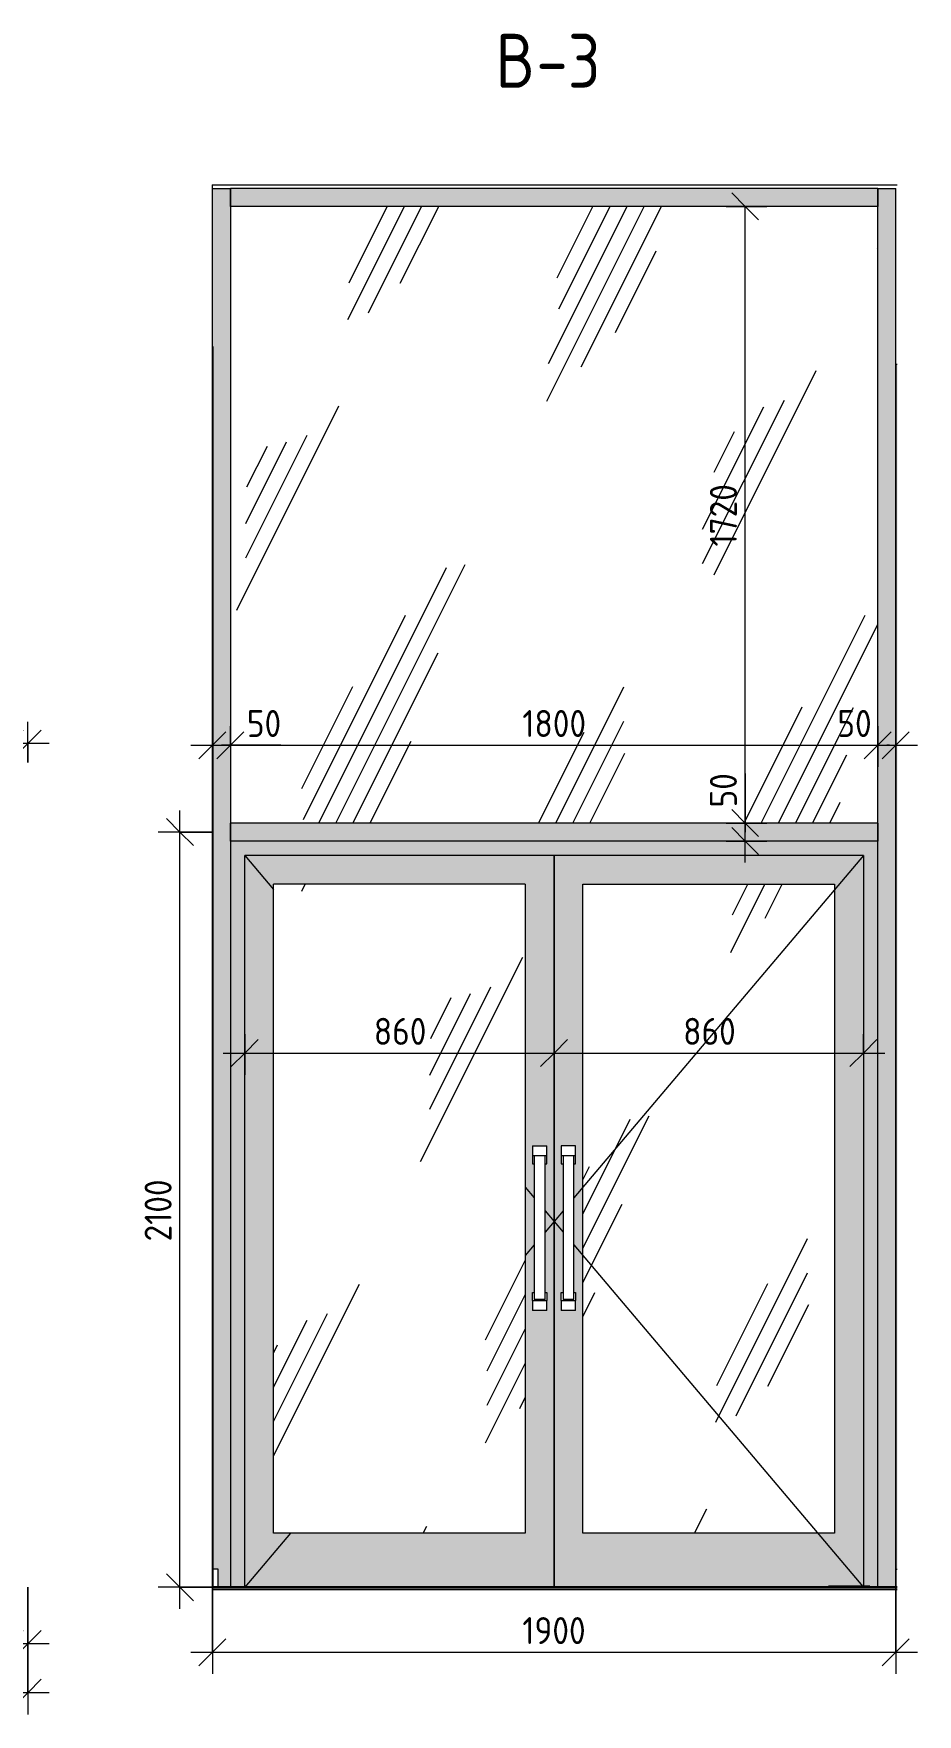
# Model space of a CAD drawing. Header units: millimetres. Extents: x 15267 to 38338, y 3838 to 18333.
# Drawn here: x 35881 to 38338, y 3847 to 8520 of the extents above; entities that cross this region are included whole.
import ezdxf

# ---------------------------------------------------------------- set-up
doc = ezdxf.new("R2010")
doc.units = ezdxf.units.MM
for name, color, linetype, lineweight in [('A-ANNO-DIMS', 7, 'Continuous', 9), ('A-ANNO-DIMS-50', 7, 'Continuous', 9), ('A-DOOR', 7, 'Continuous', 9), ('A-FLOR', 7, 'Continuous', 9), ('A-GENM', 7, 'Continuous', 9), ('A-GLAZ-CURT', 7, 'Continuous', 9), ('A-GLAZ-CWMG', 7, 'Continuous', 9), ('A-WALL-PATT', 7, 'Continuous', 9), ('G-ANNO-TEXT', 7, 'Continuous', 9), ('I-WALL', 7, 'Continuous', 9)]:
    doc.layers.add(name, color=color, linetype=linetype, lineweight=lineweight)
for name, color, linetype, lineweight, true_color in [('A-DOOR-GLAZ', 7, 'Continuous', 9, 0x8080ff), ('A-FLOR-1', 7, 'Continuous', 9, 0x787878), ('A-FLOR-FNSH-1', 7, 'Continuous', 25, 0x3c3c3c), ('A-WALL-FNSH-1', 7, 'Continuous', 25, 0x3c3c3c)]:
    doc.layers.add(name, color=color, linetype=linetype, lineweight=lineweight, true_color=true_color)
doc.styles.add('GOST Common', font='GOST_Common.ttf', dxfattribs={"width": 0.9, "height": 150})
doc.styles.add('ISOCPEUR', font='isocpeur.ttf', dxfattribs={"width": 0.9, "height": 75})
doc.dimstyles.new('ISO-1_5', dxfattribs={"dimscale": 304.8, "dimtxt": 74.698588, "dimasz": 0.246063, "dimexe": 0.19685, "dimexo": 0, "dimgap": 0, "dimtad": 1, "dimdec": 0, "dimrnd": 10, "dimzin": 0, "dimdsep": 46, "dimtxsty": 'ISOCPEUR', "dimblk1": 'OBLIQUE', "dimblk2": 'OBLIQUE', "dimsah": 1, "dimcen": 0.09, "dimdle": 0.19685, "dimazin": 0, "dimtfac": 1, "dimtdec": 4, "dimtix": 1, "dimtmove": 0, "dimatfit": 3, "dimfxl": 1, "dimtvp": 1, "dimtolj": 1, "dimtzin": 0, "dimarcsym": 2})
doc.dimstyles.new('ISO-1_5_1', dxfattribs={"dimscale": 304.8, "dimtxt": 74.698588, "dimasz": 0.246063, "dimexe": 0.19685, "dimexo": 0, "dimgap": 0, "dimtad": 1, "dimdec": 0, "dimrnd": 10, "dimzin": 0, "dimdsep": 46, "dimtxsty": 'ISOCPEUR', "dimblk1": 'OBLIQUE', "dimblk2": 'OBLIQUE', "dimsah": 1, "dimcen": 0.09, "dimdle": 0.19685, "dimazin": 0, "dimtfac": 1, "dimtdec": 4, "dimtix": 1, "dimtmove": 1, "dimatfit": 3, "dimfxl": 1, "dimtvp": 1, "dimtolj": 1, "dimtzin": 0, "dimarcsym": 2})
pattern_1 = [(63.435, (12571.7, 63.5), (-511.17, 1533.5), [635, -381, 635, -381, -807.81]), (63.435, (12571.7, 63.5), (-511.17, 1533.5), [-2032, 254, -553.8]), (63.435, (12540, 95.2), (-511.17, 1533.5), [508, -635, 381, -381, -934.81]), (63.435, (12540, 95.2), (-511.17, 1533.5), [-1905, 444.5, -490.3]), (63.435, (12540, 190.5), (-511.17, 1533.5), [381, -762, 254, -381, -1061.8]), (63.435, (12540, 190.5), (-511.17, 1533.5), [-1778, 571.5, -490.3]), (63.435, (12635.2, 95.2), (-511.17, 1533.5), [381, -762, 317.5, -12809.3]), (63.435, (12730.5, 190.5), (-511.17, 1533.5), [190.5, -952.5, 127, -12999.8]), (63.435, (12571.7, 349.2), (-511.17, 1533.5), [127, -952.5, 127, -508, -1125.3]), (63.435, (12571.7, 349.2), (-511.17, 1533.5), [-1714.5, 317.5, -807.8]), (63.435, (13143.2, 254), (-511.17, 1533.5), [635, -952.5, 762, -503]), (63.435, (13143.2, 158.8), (-511.17, 1533.5), [889, -635, 952.5, -376]), (63.435, (13206.7, 190.5), (-511.17, 1533.5), [1016, -508, 762, -553.8]), (63.435, (13302, 285.8), (-511.17, 1533.5), [635, -889, 508, -807.8]), (63.435, (13206.7, 476.2), (-511.17, 1533.5), [317.5, -1270, 381, -871.3]), (63.435, (13397.2, 381), (-511.17, 1533.5), [254, -1270, 254, -1061.8])]

# ---------------------------------------------------------------- blocks, each defined once
blk = doc.blocks.new('Плинтус - Плинтус светлый _сад_-32863575-Отметка 5 - a')
at = {"layer": 'A-GENM'}
for p, q in [((13240, 4200), (13240, 4250)), ((13240, 4250), (13243.9, 4250))]:
    blk.add_line(p, q, dxfattribs=at)
blk = doc.blocks.new('Плинтус - Плинтус светлый _сад_-32863577-Отметка 5 - a')
at = {"layer": 'A-GENM'}
for p, q in [((11356, 4250), (11341, 4250)), ((11341, 4250), (11341, 4200)), ((11356, 4200), (11356, 4250)), ((11341, 4200), (11356, 4200))]:
    blk.add_line(p, q, dxfattribs=at)
blk = doc.blocks.new('Дверь_Витражная_остекление_ - ВВ-7 остекление-32349468-Отметка 5 - a')
at = {"layer": 'A-DOOR'}
blk.add_hatch(color=256, dxfattribs=at).paths.add_polyline_path([(11390, 4200), (11430, 4200), (11430, 6235), (13150, 6235), (13150, 4202), (13167.8, 4202), (13167.8, 4200), (13190, 4200), (13190, 6275), (11390, 6275), (11390, 4350)])
h = blk.add_hatch(color=256, dxfattribs=at)
h.paths.add_polyline_path([(11430, 4200), (11452.8, 4200), (11452.8, 4202), (12290, 4202), (12290, 6235), (11430, 6235), (11430, 4202)])
h.paths.add_polyline_path([(12210, 4350), (11510, 4350), (11510, 6155), (12210, 6155), (12210, 4682.5)])
h.paths.add_polyline_path([(12250, 4970), (12230, 4970), (12230, 5020), (12235, 5020), (12235, 5377.5), (12230, 5377.5), (12230, 5427.5), (12270, 5427.5), (12270, 5377.5), (12265, 5377.5), (12265, 5020), (12270, 5020), (12270, 4970), (12255.2, 4970)])
h = blk.add_hatch(color=256, dxfattribs=at)
h.paths.add_polyline_path([(12290, 4202), (13150, 4202), (13150, 6235), (12290, 6235), (12290, 4682.5)])
h.paths.add_polyline_path([(13070, 4350), (12370, 4350), (12370, 6155), (13070, 6155), (13070, 4682.5)])
h.paths.add_polyline_path([(12324.8, 4970), (12310, 4970), (12310, 5020), (12315, 5020), (12315, 5377.5), (12310, 5377.5), (12310, 5427.5), (12350, 5427.5), (12350, 5377.5), (12345, 5377.5), (12345, 5020), (12350, 5020), (12350, 4970), (12330, 4970)])
h = blk.add_hatch(dxfattribs=at)
h.set_pattern_fill('FP_4', color=256, style=0, pattern_type=2)
h.set_pattern_definition(pattern_1)
h.paths.add_polyline_path([(11510, 4350), (12210, 4350), (12210, 6155), (11510, 6155), (11510, 4682.5)])
h = blk.add_hatch(dxfattribs=at)
h.set_pattern_fill('FP_4', color=256, style=0, pattern_type=2)
h.set_pattern_definition(pattern_1)
h.paths.add_polyline_path([(12370, 4350), (13070, 4350), (13070, 6155), (12370, 6155), (12370, 4682.5)])
for p, q in [((11430, 4200), (11430, 6235)), ((12290, 6235), (11430, 6235)), ((11430, 6235), (11510, 6140.3)), ((12290, 6235), (12290, 4202)), ((13150, 6235), (12290, 6235)), ((12290, 4202), (12290, 6235)), ((13150, 6235), (12345, 5282.6)), ((13150, 6235), (13150, 4202)), ((12370, 4350), (12370, 6155)), ((12370, 6155), (13070, 6155)), ((13070, 6155), (13070, 4350)), ((12230, 5427.5), (12230, 5400)), ((12230, 5427.5), (12270, 5427.5)), ((12270, 5400), (12270, 5427.5)), ((12310, 5427.5), (12310, 5400)), ((12350, 5427.5), (12310, 5427.5)), ((12350, 5400), (12350, 5427.5)), ((12270, 5400), (12230, 5400)), ((12230, 5400), (12230, 5377.5)), ((12230, 5377.5), (12235, 5377.5)), ((12235, 5400), (12235, 5000)), ((12265, 5000), (12265, 5400)), ((12265, 5377.5), (12270, 5377.5)), ((12270, 5377.5), (12270, 5400)), ((12350, 5400), (12310, 5400)), ((12310, 5400), (12310, 5377.5)), ((12310, 5377.5), (12315, 5377.5)), ((12315, 5400), (12315, 5000)), ((12345, 5000), (12345, 5400)), ((12345, 5377.5), (12350, 5377.5)), ((12350, 5377.5), (12350, 5399.6)), ((12210, 5312.2), (12235, 5282.6)), ((12265, 5247.1), (12290, 5217.5)), ((12315, 5247.1), (12290, 5217.5)), ((12290, 5217.5), (12265, 5187.9)), ((12290, 5217.5), (12315, 5187.9)), ((12235, 5152.4), (12210, 5122.8)), ((12345, 5152.4), (13148.3, 4202)), ((12230, 4997.5), (12230, 5020)), ((12230, 5020), (12235, 5020)), ((12265, 5020), (12270, 5020)), ((12270, 5020), (12270, 4997.5)), ((12310, 4997.5), (12310, 5020)), ((12310, 5020), (12315, 5020)), ((12345, 5020), (12350, 5020)), ((12350, 5020), (12350, 4997.5)), ((12230, 4997.5), (12230, 4970)), ((12230, 4997.5), (12270, 4997.5)), ((12270, 4970), (12230, 4970)), ((12265, 5000), (12235, 5000)), ((12270, 4970), (12270, 4997.5)), ((12310, 4997.5), (12310, 4970)), ((12310, 4997.5), (12350, 4997.5)), ((12350, 4970), (12310, 4970)), ((12345, 5000), (12315, 5000)), ((12350, 4970), (12350, 4997.5)), ((11556.8, 4350), (11430, 4200)), ((13070, 4350), (12370, 4350))]:
    blk.add_line(p, q, dxfattribs=at)
at = {"layer": 'A-DOOR-GLAZ'}
for p, q in [((12210, 6155), (11510, 6155)), ((11510, 4350), (11510, 6155)), ((12210, 6155), (12210, 4350)), ((12210, 4350), (11510, 4350))]:
    blk.add_line(p, q, dxfattribs=at)
blk = doc.blocks.new('Прямоугольный импост - Импост структурный с накладкой - 160мм Темный-32310142-Отметка 5 - a')
at = {"layer": 'A-GLAZ-CWMG'}
blk.add_hatch(color=256, dxfattribs=at).paths.add_polyline_path([(11341, 4200), (11341, 4250), (11356, 4250), (11356, 4200), (11390, 4200), (11390, 6300), (11340, 6300), (11340, 4200)])
blk.add_line((11390, 6300), (11390, 4200), dxfattribs=at)
blk = doc.blocks.new('Прямоугольный импост - Импост структурный с накладкой - 160мм Темный-32470440-Отметка 5 - a')
at = {"layer": 'A-GLAZ-CWMG'}
blk.add_hatch(color=256, dxfattribs=at).paths.add_polyline_path([(13200, 6300), (13240, 6300), (13240, 8090), (13190, 8090), (13190, 6300)])
for p, q in [((13190, 8090), (13240, 8090)), ((13190, 6300), (13190, 8090)), ((13240, 6300), (13240, 8090))]:
    blk.add_line(p, q, dxfattribs=at)
blk = doc.blocks.new('Системная панель - Стекло - 40мм-32470441-Отметка 5 - a')
at = {"layer": 'A-GLAZ-CURT'}
h = blk.add_hatch(dxfattribs=at)
h.set_pattern_fill('FP_4', color=256, style=0, pattern_type=2)
h.set_pattern_definition(pattern_1)
h.paths.add_polyline_path([(11390, 6325), (13190, 6325), (13190, 8040), (11390, 8040), (11390, 7123.7)])
blk = doc.blocks.new('Прямоугольный импост - Импост структурный с накладкой - 160мм Темный-32470442-Отметка 5 - a')
at = {"layer": 'A-GLAZ-CWMG'}
blk.add_hatch(color=256, dxfattribs=at).paths.add_polyline_path([(11380, 6300), (11390, 6300), (11390, 8090), (11340, 8090), (11340, 6300)])
for p, q in [((11340, 8090), (11390, 8090)), ((11390, 8090), (11390, 6300))]:
    blk.add_line(p, q, dxfattribs=at)
blk = doc.blocks.new('Прямоугольный импост - Импост структурный с накладкой - 160мм Темный-32348142-Отметка 5 - a')
at = {"layer": 'A-GLAZ-CWMG'}
blk.add_hatch(color=256, dxfattribs=at).paths.add_polyline_path([(13240, 4200), (13240, 6300), (13190, 6300), (13190, 4200)])
for p, q in [((13190, 4200), (13190, 6300)), ((13240, 4200), (13240, 6300))]:
    blk.add_line(p, q, dxfattribs=at)
blk = doc.blocks.new('Прямоугольный импост - Импост структурный с накладкой - 160мм Темный-31920698-Отметка 5 - a')
at = {"layer": 'A-GLAZ-CWMG'}
blk.add_hatch(color=256, dxfattribs=at).paths.add_polyline_path([(13070, 6275), (13190, 6275), (13190, 6325), (11390, 6325), (11390, 6275), (12370, 6275)])
for p, q in [((11390, 6275), (11390, 6325)), ((13190, 6325), (11390, 6325)), ((13190, 6325), (13190, 6275)), ((13190, 6275), (11390, 6275))]:
    blk.add_line(p, q, dxfattribs=at)
blk = doc.blocks.new('Прямоугольный импост - Импост структурный с накладкой - 160мм Темный-31920696-Отметка 5 - a')
at = {"layer": 'A-GLAZ-CWMG'}
blk.add_hatch(color=256, dxfattribs=at).paths.add_polyline_path([(13190, 8040), (13190, 8090), (11390, 8090), (11390, 8040), (12291.6, 8040)])
for p, q in [((11390, 8040), (11390, 8090)), ((13190, 8090), (11390, 8090)), ((13190, 8090), (13190, 8040)), ((13190, 8040), (11390, 8040))]:
    blk.add_line(p, q, dxfattribs=at)
blk = doc.blocks.new('DIMBLOCK85-Отметка 4 - a')
at = {"layer": 'A-ANNO-DIMS-50'}
for p, q in [((35814, 6493.1), (35814, 6606.1)), ((35864.5, 6493.1), (35864.5, 6606.1)), ((35701.3, 6546.1), (35846.1, 6546.1)), ((35924.5, 6546.1), (35814, 6546.1)), ((35814, 6546.1), (35814, 6493.1)), ((35846.1, 6546.1), (35839.2, 6546.1)), ((35864.5, 6546.1), (35864.5, 6493.1))]:
    blk.add_line(p, q, dxfattribs=at)
at = {"layer": 'A-ANNO-DIMS-50', "lineweight": 20}
for p, q in [((35814, 6546.1), (35776.5, 6508.6)), ((35814, 6546.1), (35851.5, 6583.6)), ((35864.5, 6546.1), (35827, 6508.6)), ((35864.5, 6546.1), (35902, 6583.6))]:
    blk.add_line(p, q, dxfattribs=at)
at = {"layer": 'A-ANNO-DIMS-50', "color": 0, "insert": (35701.3, 6644.1), "char_height": 75, "width": 113.772, "attachment_point": 1, "line_spacing_factor": 1.149209, "style": 'ISOCPEUR'}
blk.add_mtext('50', dxfattribs=at)
blk = doc.blocks.new('_Oblique')
at = {"color": 0, "linetype": 'ByBlock', "lineweight": -2}
blk.add_line((-0.5, -0.5), (0.5, 0.5), dxfattribs=at)
blk = doc.blocks.new('DIMBLOCK92-Отметка 4 - a')
at = {"layer": 'A-ANNO-DIMS-50'}
for p, q in [((31314.5, 4200), (31314.5, 3846.5)), ((31314.5, 3906.5), (31314.5, 4200)), ((35864.5, 4200), (35864.5, 3846.5)), ((35864.5, 3906.5), (35864.5, 4200)), ((35924.5, 3906.5), (31254.5, 3906.5))]:
    blk.add_line(p, q, dxfattribs=at)
at = {"layer": 'A-ANNO-DIMS-50', "lineweight": 20}
for p, q in [((31314.5, 3906.5), (31352, 3944)), ((35864.5, 3906.5), (35902, 3944)), ((31314.5, 3906.5), (31277, 3869)), ((35864.5, 3906.5), (35827, 3869))]:
    blk.add_line(p, q, dxfattribs=at)
at = {"layer": 'A-ANNO-DIMS-50', "color": 0, "insert": (33491.1, 4004.5), "char_height": 75, "width": 236.162, "attachment_point": 1, "line_spacing_factor": 1.149209, "style": 'ISOCPEUR'}
blk.add_mtext('4550', dxfattribs=at)
blk = doc.blocks.new('DIMBLOCK99-Отметка 4 - a')
at = {"layer": 'A-ANNO-DIMS-50'}
for p, q in [((35814, 4200), (35814, 3982.7)), ((35814, 4042.7), (35814, 4200)), ((35864.5, 4200), (35864.5, 3982.7)), ((35864.5, 4042.7), (35864.5, 4200)), ((35692.5, 4042.7), (35837.3, 4042.7)), ((35924.5, 4042.7), (35814, 4042.7)), ((35837.3, 4042.7), (35839.2, 4042.7))]:
    blk.add_line(p, q, dxfattribs=at)
at = {"layer": 'A-ANNO-DIMS-50', "lineweight": 20}
for p, q in [((35814, 4042.7), (35851.5, 4080.2)), ((35864.5, 4042.7), (35902, 4080.2)), ((35814, 4042.7), (35776.5, 4005.2)), ((35864.5, 4042.7), (35827, 4005.2))]:
    blk.add_line(p, q, dxfattribs=at)
at = {"layer": 'A-ANNO-DIMS-50', "color": 0, "insert": (35692.5, 4140.7), "char_height": 75, "width": 113.772, "attachment_point": 1, "line_spacing_factor": 1.149209, "style": 'ISOCPEUR'}
blk.add_mtext('50', dxfattribs=at)
blk = doc.blocks.new('DIMBLOCK109-Отметка 5 - a')
at = {"layer": 'A-ANNO-DIMS-50'}
for p, q in [((36377.9, 4200), (36377.9, 3959.1)), ((36377.9, 4019.1), (36377.9, 4200)), ((38277.9, 4200), (38277.9, 3959.1)), ((38277.9, 4019.1), (38277.9, 4200)), ((36317.9, 4019.1), (38337.9, 4019.1))]:
    blk.add_line(p, q, dxfattribs=at)
at = {"layer": 'A-ANNO-DIMS-50', "lineweight": 20}
for p, q in [((36377.9, 4019.1), (36415.4, 4056.6)), ((38277.9, 4019.1), (38315.4, 4056.6)), ((36377.9, 4019.1), (36340.4, 3981.6)), ((38277.9, 4019.1), (38240.4, 3981.6))]:
    blk.add_line(p, q, dxfattribs=at)
at = {"layer": 'A-ANNO-DIMS-50', "color": 0, "insert": (37239.6, 4117), "char_height": 75, "width": 212.029, "attachment_point": 1, "line_spacing_factor": 1.149209, "style": 'ISOCPEUR'}
blk.add_mtext('1900', dxfattribs=at)
blk = doc.blocks.new('DIMBLOCK110-Отметка 5 - a')
at = {"layer": 'A-ANNO-DIMS-50'}
for p, q in [((36467.9, 5738.3), (36467.9, 5625.3)), ((36467.9, 5685.3), (36467.9, 5738.3)), ((37327.9, 5738.3), (37327.9, 5625.3)), ((37327.9, 5685.3), (37327.9, 5738.3)), ((36407.9, 5685.3), (37327.9, 5685.3))]:
    blk.add_line(p, q, dxfattribs=at)
at = {"layer": 'A-ANNO-DIMS-50', "lineweight": 20}
for p, q in [((36467.9, 5685.3), (36505.4, 5722.8)), ((37327.9, 5685.3), (37365.4, 5722.8)), ((36467.9, 5685.3), (36430.4, 5647.8)), ((37327.9, 5685.3), (37290.4, 5647.8))]:
    blk.add_line(p, q, dxfattribs=at)
at = {"layer": 'A-ANNO-DIMS-50', "color": 0, "insert": (36826.8, 5783.3), "char_height": 75, "width": 170.658, "attachment_point": 1, "line_spacing_factor": 1.149209, "style": 'ISOCPEUR'}
blk.add_mtext('860', dxfattribs=at)
blk = doc.blocks.new('DIMBLOCK111-Отметка 5 - a')
at = {"layer": 'A-ANNO-DIMS-50'}
for p, q in [((37327.9, 5738.3), (37327.9, 5625.3)), ((37327.9, 5685.3), (37327.9, 5738.3)), ((38187.9, 5738.3), (38187.9, 5625.3)), ((38187.9, 5685.3), (38187.9, 5738.3)), ((37327.9, 5685.3), (38247.9, 5685.3))]:
    blk.add_line(p, q, dxfattribs=at)
at = {"layer": 'A-ANNO-DIMS-50', "lineweight": 20}
for p, q in [((37327.9, 5685.3), (37365.4, 5722.8)), ((38187.9, 5685.3), (38225.4, 5722.8)), ((37327.9, 5685.3), (37290.4, 5647.8)), ((38187.9, 5685.3), (38150.4, 5647.8))]:
    blk.add_line(p, q, dxfattribs=at)
at = {"layer": 'A-ANNO-DIMS-50', "color": 0, "insert": (37686.8, 5783.3), "char_height": 75, "width": 170.658, "attachment_point": 1, "line_spacing_factor": 1.149209, "style": 'ISOCPEUR'}
blk.add_mtext('860', dxfattribs=at)
blk = doc.blocks.new('DIMBLOCK112-Отметка 5 - a')
at = {"layer": 'A-ANNO-DIMS-50'}
for p, q in [((36287.5, 4140), (36287.5, 6360)), ((36377.9, 6300), (36227.5, 6300)), ((36287.5, 6300), (36377.9, 6300)), ((36377.9, 4200), (36227.5, 4200)), ((36287.5, 4200), (36377.9, 4200))]:
    blk.add_line(p, q, dxfattribs=at)
at = {"layer": 'A-ANNO-DIMS-50', "lineweight": 20}
for p, q in [((36287.5, 6300), (36250, 6337.5)), ((36287.5, 6300), (36325, 6262.5)), ((36287.5, 4200), (36250, 4237.5)), ((36287.5, 4200), (36325, 4162.5))]:
    blk.add_line(p, q, dxfattribs=at)
at = {"layer": 'A-ANNO-DIMS-50', "color": 0, "insert": (36189.6, 5161.7), "char_height": 75, "width": 212.029, "attachment_point": 1, "rotation": 90, "line_spacing_factor": 1.149209, "style": 'ISOCPEUR'}
blk.add_mtext('2100', dxfattribs=at)
blk = doc.blocks.new('DIMBLOCK113-Отметка 5 - a')
at = {"layer": 'A-ANNO-DIMS-50'}
for p, q in [((36377.9, 6594.5), (36377.9, 6481.5)), ((36377.9, 6541.5), (36377.9, 6594.5)), ((36427.9, 6594.5), (36427.9, 6481.5)), ((36427.9, 6541.5), (36427.9, 6594.5)), ((36317.9, 6541.5), (36427.9, 6541.5)), ((36423.8, 6541.5), (36402.9, 6541.5)), ((36568.6, 6541.5), (36423.8, 6541.5))]:
    blk.add_line(p, q, dxfattribs=at)
at = {"layer": 'A-ANNO-DIMS-50', "lineweight": 20}
for p, q in [((36377.9, 6541.5), (36415.4, 6579)), ((36427.9, 6541.5), (36465.4, 6579)), ((36377.9, 6541.5), (36340.4, 6504)), ((36427.9, 6541.5), (36390.4, 6504))]:
    blk.add_line(p, q, dxfattribs=at)
at = {"layer": 'A-ANNO-DIMS-50', "color": 0, "insert": (36473.8, 6639.4), "char_height": 75, "width": 113.772, "attachment_point": 1, "line_spacing_factor": 1.149209, "style": 'ISOCPEUR'}
blk.add_mtext('50', dxfattribs=at)
blk = doc.blocks.new('DIMBLOCK114-Отметка 5 - a')
at = {"layer": 'A-ANNO-DIMS-50'}
for p, q in [((36427.9, 6594.5), (36427.9, 6481.5)), ((36427.9, 6541.5), (36427.9, 6594.5)), ((38227.9, 6594.5), (38227.9, 6481.5)), ((38227.9, 6541.5), (38227.9, 6594.5)), ((36427.9, 6541.5), (38227.9, 6541.5))]:
    blk.add_line(p, q, dxfattribs=at)
at = {"layer": 'A-ANNO-DIMS-50', "lineweight": 20}
for p, q in [((36427.9, 6541.5), (36465.4, 6579)), ((38227.9, 6541.5), (38265.4, 6579)), ((36427.9, 6541.5), (36390.4, 6504)), ((38227.9, 6541.5), (38190.4, 6504))]:
    blk.add_line(p, q, dxfattribs=at)
at = {"layer": 'A-ANNO-DIMS-50', "color": 0, "insert": (37239.6, 6639.4), "char_height": 75, "width": 212.029, "attachment_point": 1, "line_spacing_factor": 1.149209, "style": 'ISOCPEUR'}
blk.add_mtext('1800', dxfattribs=at)
blk = doc.blocks.new('DIMBLOCK115-Отметка 5 - a')
at = {"layer": 'A-ANNO-DIMS-50'}
for p, q in [((38227.9, 6594.5), (38227.9, 6481.5)), ((38227.9, 6541.5), (38227.9, 6594.5)), ((38277.9, 6594.5), (38277.9, 6481.5)), ((38277.9, 6541.5), (38277.9, 6594.5)), ((38115.5, 6541.5), (38260.3, 6541.5)), ((38227.9, 6541.5), (38337.9, 6541.5)), ((38260.3, 6541.5), (38252.9, 6541.5))]:
    blk.add_line(p, q, dxfattribs=at)
at = {"layer": 'A-ANNO-DIMS-50', "lineweight": 20}
for p, q in [((38227.9, 6541.5), (38265.4, 6579)), ((38277.9, 6541.5), (38315.4, 6579)), ((38227.9, 6541.5), (38190.4, 6504)), ((38277.9, 6541.5), (38240.4, 6504))]:
    blk.add_line(p, q, dxfattribs=at)
at = {"layer": 'A-ANNO-DIMS-50', "color": 0, "insert": (38115.5, 6639.4), "char_height": 75, "width": 113.772, "attachment_point": 1, "line_spacing_factor": 1.149209, "style": 'ISOCPEUR'}
blk.add_mtext('50', dxfattribs=at)
blk = doc.blocks.new('DIMBLOCK116-Отметка 5 - a')
at = {"layer": 'A-ANNO-DIMS-50'}
for p, q in [((37859.2, 6463.2), (37859.2, 6318.4)), ((37806.1, 6325), (37919.2, 6325)), ((37859.2, 6325), (37806.1, 6325)), ((37859.2, 6215), (37859.2, 6325)), ((37859.2, 6318.4), (37859.2, 6300)), ((37806.1, 6275), (37919.2, 6275)), ((37859.2, 6275), (37806.1, 6275))]:
    blk.add_line(p, q, dxfattribs=at)
at = {"layer": 'A-ANNO-DIMS-50', "lineweight": 20}
for p, q in [((37859.2, 6325), (37821.7, 6362.5)), ((37859.2, 6275), (37821.7, 6312.5)), ((37859.2, 6325), (37896.7, 6287.5)), ((37859.2, 6275), (37896.7, 6237.5))]:
    blk.add_line(p, q, dxfattribs=at)
at = {"layer": 'A-ANNO-DIMS-50', "color": 0, "insert": (37761.2, 6368.4), "char_height": 75, "width": 113.772, "attachment_point": 1, "rotation": 90, "line_spacing_factor": 1.149209, "style": 'ISOCPEUR'}
blk.add_mtext('50', dxfattribs=at)
blk = doc.blocks.new('DIMBLOCK117-Отметка 5 - a')
at = {"layer": 'A-ANNO-DIMS-50'}
for p, q in [((37806.1, 8040), (37919.2, 8040)), ((37859.2, 8040), (37806.1, 8040)), ((37859.2, 6325), (37859.2, 8040)), ((37806.1, 6325), (37919.2, 6325)), ((37859.2, 6325), (37806.1, 6325))]:
    blk.add_line(p, q, dxfattribs=at)
at = {"layer": 'A-ANNO-DIMS-50', "lineweight": 20}
for p, q in [((37859.2, 8040), (37821.7, 8077.5)), ((37859.2, 8040), (37896.7, 8002.5)), ((37859.2, 6325), (37821.7, 6362.5)), ((37859.2, 6325), (37896.7, 6287.5))]:
    blk.add_line(p, q, dxfattribs=at)
at = {"layer": 'A-ANNO-DIMS-50', "color": 0, "insert": (37761.2, 7094.2), "char_height": 75, "width": 212.029, "attachment_point": 1, "rotation": 90, "line_spacing_factor": 1.149209, "style": 'ISOCPEUR'}
blk.add_mtext('1720', dxfattribs=at)

msp = doc.modelspace()

# ---------------------------------------------------------------- hatches: boundary and pattern name
at = {"layer": 'A-FLOR'}
for points in [[(36589.2, 4200), (37315.4, 4200), (37315.4, 4202), (36490.8, 4202), (36490.8, 4200), (36554.3, 4200)], [(37315.4, 4200), (38090.4, 4200), (38090.4, 4202), (37315.4, 4202)]]:
    msp.add_hatch(color=256, dxfattribs=at).paths.add_polyline_path(points)
at = {"layer": 'A-FLOR-1'}
msp.add_hatch(color=256, dxfattribs=at).paths.add_polyline_path([(38090.4, 4200), (38205.8, 4200), (38205.8, 4202), (38090.4, 4202)])
at = {"layer": 'A-WALL-PATT'}
msp.add_hatch(color=256, dxfattribs=at).paths.add_polyline_path([(38281.9, 4250), (38281.9, 7600), (38277.9, 7600), (38277.9, 4250), (38280, 4250)])

# ---------------------------------------------------------------- linework, layer by layer
at = {"layer": 'A-FLOR'}
for p, q in [((36377.2, 8100), (38281.9, 8100)), ((36490.8, 4200), (36490.8, 4202)), ((36490.8, 4202), (38090.4, 4202)), ((37315.4, 4202), (37315.4, 4200))]:
    msp.add_line(p, q, dxfattribs=at)
at = {"layer": 'A-FLOR-FNSH-1'}
for p, q in [((38281.9, 4200), (36377.2, 4200)), ((36377.2, 4195), (38281.9, 4195)), ((38205.8, 4202), (38090.4, 4202)), ((38090.4, 4202), (38090.4, 4200)), ((38205.8, 4200), (38205.8, 4202))]:
    msp.add_line(p, q, dxfattribs=at)
at = {"layer": 'A-WALL-FNSH-1'}
for p, q in [((36377.9, 7650), (36377.9, 4200)), ((36378.9, 7650), (36377.9, 7650)), ((36378.9, 4200), (36378.9, 7650))]:
    msp.add_line(p, q, dxfattribs=at)
at = {"layer": 'I-WALL'}
for p, q in [((36377.9, 7650), (36377.9, 8100.2)), ((38281.9, 7600), (38277.9, 7600)), ((38277.9, 7600), (38277.9, 4200))]:
    msp.add_line(p, q, dxfattribs=at)

# ---------------------------------------------------------------- block references
at = {"layer": 'A-DOOR'}
msp.add_blockref('Дверь_Витражная_остекление_ - ВВ-7 остекление-32349468-Отметка 5 - a', (25037.9, 0), dxfattribs=at)
at = {"layer": 'A-GENM'}
for name in ['Плинтус - Плинтус светлый _сад_-32863577-Отметка 5 - a', 'Плинтус - Плинтус светлый _сад_-32863575-Отметка 5 - a']:
    msp.add_blockref(name, (25037.9, 0), dxfattribs=at)
at = {"layer": 'A-GLAZ-CURT'}
msp.add_blockref('Системная панель - Стекло - 40мм-32470441-Отметка 5 - a', (25037.9, 0), dxfattribs=at)
at = {"layer": 'A-GLAZ-CWMG'}
for name in ['Прямоугольный импост - Импост структурный с накладкой - 160мм Темный-32470442-Отметка 5 - a', 'Прямоугольный импост - Импост структурный с накладкой - 160мм Темный-31920696-Отметка 5 - a', 'Прямоугольный импост - Импост структурный с накладкой - 160мм Темный-32470440-Отметка 5 - a', 'Прямоугольный импост - Импост структурный с накладкой - 160мм Темный-31920698-Отметка 5 - a', 'Прямоугольный импост - Импост структурный с накладкой - 160мм Темный-32310142-Отметка 5 - a', 'Прямоугольный импост - Импост структурный с накладкой - 160мм Темный-32348142-Отметка 5 - a']:
    msp.add_blockref(name, (25037.9, 0), dxfattribs=at)

# ---------------------------------------------------------------- texts
at = {"layer": 'G-ANNO-TEXT', "char_height": 150, "attachment_point": 1, "style": 'GOST Common'}
for s, insert, width in [('\\fGOST Common|b0|i0|c204|p34|;\\W.9;В', (37165.4, 8519.8), 137.089), ('-3', (37278.5, 8519.8), 234.494)]:
    msp.add_mtext(s, dxfattribs=dict(at, insert=insert, width=width))

# ---------------------------------------------------------------- dimensions: what is measured, and where the dimension line sits
at = {"layer": 'A-ANNO-DIMS'}
for base, p1, p2, override, picture, middle in [((37859.2, 8040), (37806.1, 6325), (37806.1, 8040), {"dimpost": '<>', "dimfxl": 1715}, 'DIMBLOCK117-Отметка 5 - a', (37821.7, 7182.5)), ((36287.5, 6300), (36377.9, 4200), (36377.9, 6300), {"dimpost": '<>', "dimfxl": 2100}, 'DIMBLOCK112-Отметка 5 - a', (36250, 5250))]:
    dim = msp.add_linear_dim(base=base, p1=p1, p2=p2, angle=90, dimstyle='ISO-1_5', override=override, dxfattribs=at)
    dim.commit()
    dim.dimension.update_dxf_attribs({"geometry": picture, "text_midpoint": middle})
for base, p1, p2, override, picture, middle in [((35813.9834902, 6546.1373751), (35864.4834902, 6493.1043665), (35813.9834902, 6493.1043665), {"dimpost": '<>', "dimfxl": 50.5}, 'DIMBLOCK85-Отметка 4 - a', (35758.2130877, 6594.1215561)), ((36427.9, 6541.5), (36377.9, 6594.5), (36427.9, 6594.5), {"dimpost": '<>', "dimfxl": 50}, 'DIMBLOCK113-Отметка 5 - a', (36530.7, 6589.4)), ((38277.9, 6541.5), (38227.9, 6594.5), (38277.9, 6594.5), {"dimpost": '<>', "dimfxl": 50}, 'DIMBLOCK115-Отметка 5 - a', (38172.4, 6589.4)), ((35813.9834902, 4042.7076439), (35864.4834902, 4200), (35813.9834902, 4200), {"dimpost": '<>', "dimfxl": 50.5}, 'DIMBLOCK99-Отметка 4 - a', (35749.3850087, 4090.6918249))]:
    dim = msp.add_linear_dim(base=base, p1=p1, p2=p2, dimstyle='ISO-1_5_1', override=override, dxfattribs=at)
    dim.commit()
    dim.dimension.update_dxf_attribs({"geometry": picture, "text_midpoint": middle, "dimtype": 160})
for base, p1, p2, override, picture, middle in [((38227.9, 6541.5), (36427.9, 6594.5), (38227.9, 6594.5), {"dimpost": '<>', "dimfxl": 1799.99999}, 'DIMBLOCK114-Отметка 5 - a', (37327.9, 6579)), ((37327.9, 5685.3), (36467.9, 5738.3), (37327.9, 5738.3), {"dimpost": '<>', "dimfxl": 859.999995}, 'DIMBLOCK110-Отметка 5 - a', (36897.9, 5722.8)), ((38187.9, 5685.3), (37327.9, 5738.3), (38187.9, 5738.3), {"dimpost": '<>', "dimfxl": 859.999995}, 'DIMBLOCK111-Отметка 5 - a', (37757.9, 5722.8)), ((31314.5, 3906.5), (35864.5, 4200), (31314.5, 4200), {"dimpost": '<>', "dimfxl": 4549.999966}, 'DIMBLOCK92-Отметка 4 - a', (33589.5, 3944)), ((38277.9, 4019.1), (36377.9, 4200), (38277.9, 4200), {"dimpost": '<>', "dimfxl": 1899.99999}, 'DIMBLOCK109-Отметка 5 - a', (37327.9, 4056.6))]:
    dim = msp.add_linear_dim(base=base, p1=p1, p2=p2, dimstyle='ISO-1_5', override=override, dxfattribs=at)
    dim.commit()
    dim.dimension.update_dxf_attribs({"geometry": picture, "text_midpoint": middle})
dim = msp.add_linear_dim(base=(37859.2, 6325), p1=(37806.1, 6275), p2=(37806.1, 6325), angle=90, dimstyle='ISO-1_5_1', override={"dimpost": '<>', "dimfxl": 50}, dxfattribs=at)
dim.commit()
dim.dimension.update_dxf_attribs({"geometry": 'DIMBLOCK116-Отметка 5 - a', "text_midpoint": (37811.2, 6425.3), "dimtype": 160, "text_rotation": 90})

doc.saveas('drawing.dxf')
